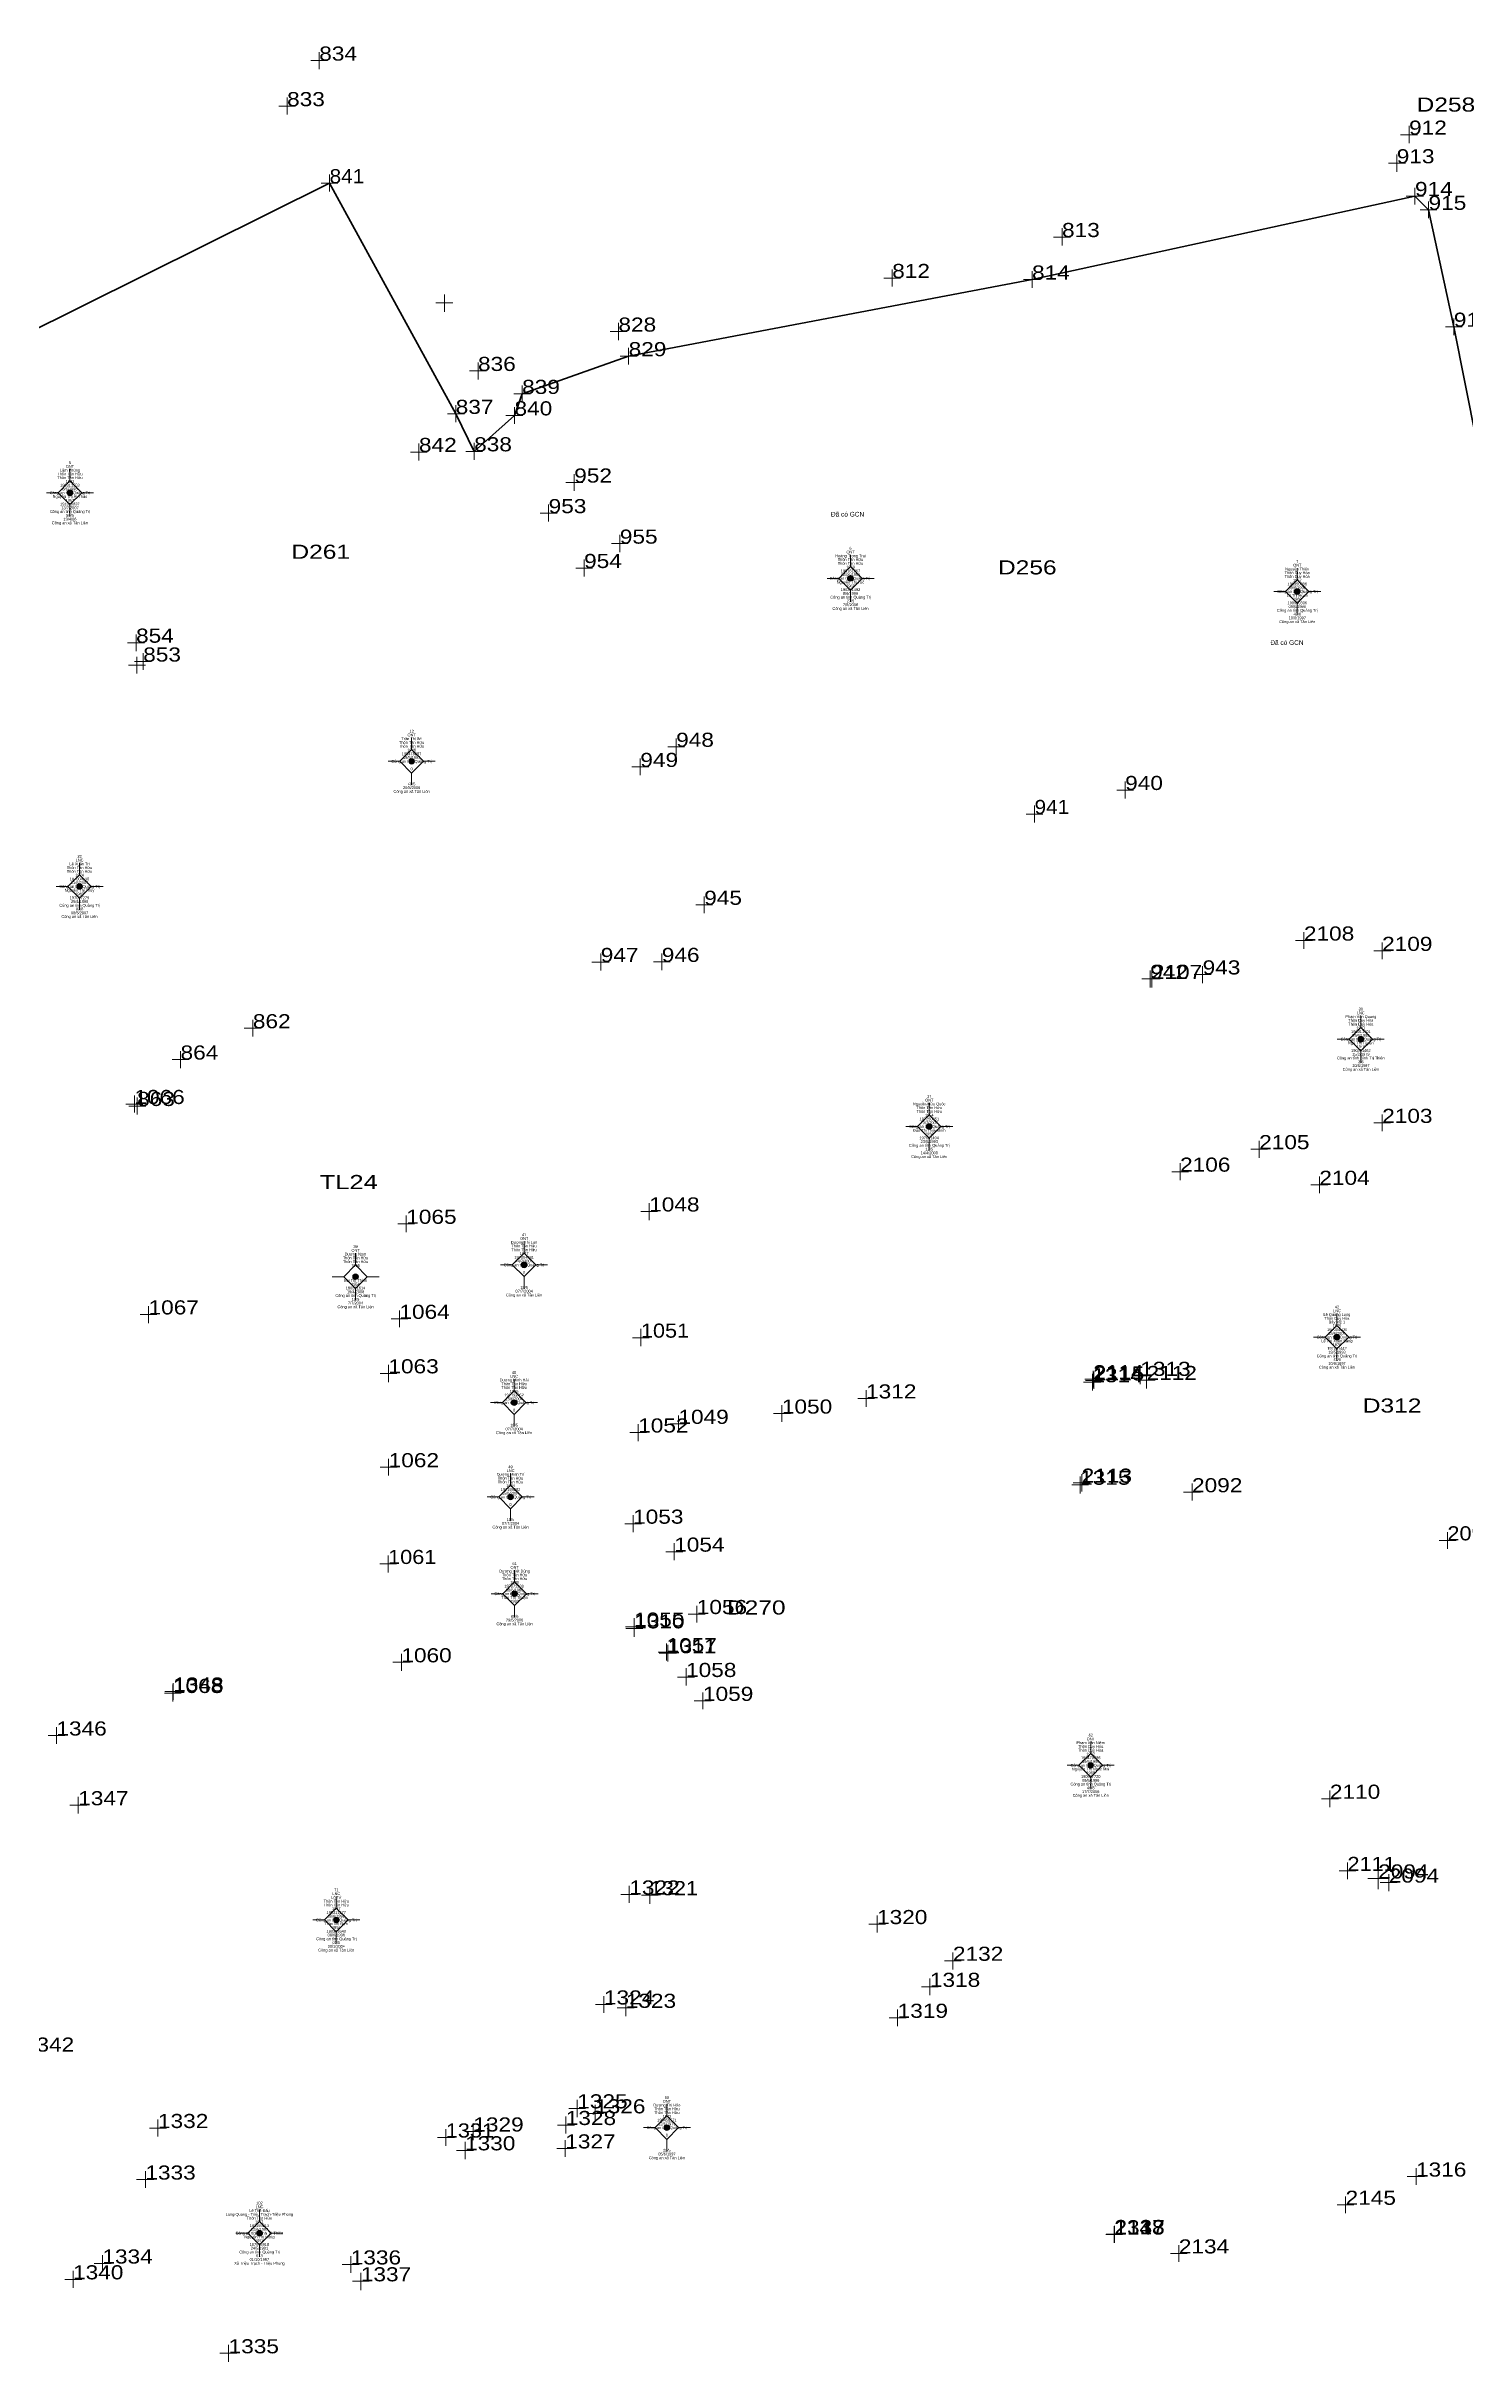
# Model space of a CAD drawing. Header units: metres. Extents: x 548949 to 550221, y 1836732 to 1838051.
# Drawn here: x 549457.6 to 549608.6, y 1837798.3 to 1838044.3 of the extents above; entities that cross this region are included whole.
import ezdxf
from ezdxf.enums import TextEntityAlignment as Align

# ---------------------------------------------------------------- set-up
doc = ezdxf.new("R2010")
doc.units = ezdxf.units.M
doc.header["$LTSCALE"] = 0.12
for name, color, linetype, lineweight in [('11', 7, 'Continuous', 13), ('4', 7, 'Continuous', 13), ('52', 7, 'Continuous', 35)]:
    doc.layers.add(name, color=color, linetype=linetype, lineweight=lineweight)
for name, color, linetype in [('15', 7, 'Continuous'), ('16', 7, 'Continuous'), ('5', 7, 'Continuous')]:
    doc.layers.add(name, color=color, linetype=linetype)

msp = doc.modelspace()

# ---------------------------------------------------------------- hatches: boundary and pattern name
at = {"layer": '11'}
for points in [[(549460.4495, 1837996.9, 1), (549459.8495, 1837996.9, 1)], [(549543.4495, 1837987.8, 1), (549542.8495, 1837987.8, 1)], [(549590.9495, 1837986.4, 1), (549590.3495, 1837986.4, 1)], [(549496.7795, 1837968.36, 1), (549496.1795, 1837968.36, 1)], [(549461.4695, 1837955.06, 1), (549460.8695, 1837955.06, 1)], [(549597.7095, 1837938.83, 1), (549597.1095, 1837938.83, 1)], [(549551.8195, 1837929.55, 1), (549551.2195, 1837929.55, 1)], [(549508.7395, 1837914.85, 1), (549508.1395, 1837914.85, 1)], [(549490.8195, 1837913.59, 1), (549490.2195, 1837913.59, 1)], [(549595.1695, 1837907.17, 1), (549594.5695, 1837907.17, 1)], [(549507.6795, 1837900.21, 1), (549507.0795, 1837900.21, 1)], [(549507.2995, 1837890.18, 1), (549506.6995, 1837890.18, 1)], [(549507.7295, 1837879.9, 1), (549507.1295, 1837879.9, 1)], [(549568.9895, 1837861.67, 1), (549568.3895, 1837861.67, 1)], [(549488.7695, 1837845.23, 1), (549488.1695, 1837845.23, 1)], [(549523.9195, 1837823.16, 1), (549523.3195, 1837823.16, 1)], [(549480.5995, 1837811.95, 1), (549479.9995, 1837811.95, 1)]]:
    msp.add_hatch(color=256, dxfattribs=at).paths.add_polyline_path(points)

# ---------------------------------------------------------------- linework, layer by layer
for p, q in [((549460.15, 1837999.4), (549460.15, 1837998.15)), ((549458.9, 1837996.9), (549457.65, 1837996.9)), ((549462.65, 1837996.9), (549461.4, 1837996.9)), ((549460.15, 1837995.65), (549460.15, 1837994.4)), ((549543.15, 1837990.3), (549543.15, 1837989.05)), ((549541.9, 1837987.8), (549540.65, 1837987.8)), ((549543.15, 1837986.55), (549543.15, 1837985.3)), ((549545.65, 1837987.8), (549544.4, 1837987.8)), ((549590.65, 1837988.9), (549590.65, 1837987.65)), ((549589.4, 1837986.4), (549588.15, 1837986.4)), ((549590.65, 1837985.15), (549590.65, 1837983.9)), ((549593.15, 1837986.4), (549591.9, 1837986.4)), ((549496.48, 1837970.86), (549496.48, 1837969.61)), ((549495.23, 1837968.36), (549493.98, 1837968.36)), ((549496.48, 1837967.11), (549496.48, 1837965.86)), ((549498.98, 1837968.36), (549497.73, 1837968.36)), ((549461.17, 1837957.56), (549461.17, 1837956.31)), ((549459.92, 1837955.06), (549458.67, 1837955.06)), ((549463.67, 1837955.06), (549462.42, 1837955.06)), ((549461.17, 1837953.81), (549461.17, 1837952.56)), ((549597.41, 1837941.33), (549597.41, 1837940.08)), ((549596.16, 1837938.83), (549594.91, 1837938.83)), ((549597.41, 1837937.58), (549597.41, 1837936.33)), ((549599.91, 1837938.83), (549598.66, 1837938.83)), ((549551.52, 1837932.05), (549551.52, 1837930.8)), ((549550.27, 1837929.55), (549549.02, 1837929.55)), ((549551.52, 1837928.3), (549551.52, 1837927.05)), ((549554.02, 1837929.55), (549552.77, 1837929.55)), ((549490.52, 1837916.09), (549490.52, 1837914.84)), ((549508.44, 1837917.35), (549508.44, 1837916.1)), ((549489.27, 1837913.59), (549488.02, 1837913.59)), ((549493.02, 1837913.59), (549491.77, 1837913.59)), ((549507.19, 1837914.85), (549505.94, 1837914.85)), ((549508.44, 1837913.6), (549508.44, 1837912.35)), ((549510.94, 1837914.85), (549509.69, 1837914.85)), ((549490.52, 1837912.34), (549490.52, 1837911.09)), ((549594.87, 1837909.67), (549594.87, 1837908.42)), ((549593.62, 1837907.17), (549592.37, 1837907.17)), ((549594.87, 1837905.92), (549594.87, 1837904.67)), ((549597.37, 1837907.17), (549596.12, 1837907.17)), ((549507.38, 1837902.71), (549507.38, 1837901.46)), ((549506.13, 1837900.21), (549504.88, 1837900.21)), ((549507.38, 1837898.96), (549507.38, 1837897.71)), ((549509.88, 1837900.21), (549508.63, 1837900.21)), ((549507, 1837892.68), (549507, 1837891.43)), ((549505.75, 1837890.18), (549504.5, 1837890.18)), ((549507, 1837888.93), (549507, 1837887.68)), ((549509.5, 1837890.18), (549508.25, 1837890.18)), ((549507.43, 1837882.4), (549507.43, 1837881.15)), ((549506.18, 1837879.9), (549504.93, 1837879.9)), ((549507.43, 1837878.65), (549507.43, 1837877.4)), ((549509.93, 1837879.9), (549508.68, 1837879.9)), ((549568.69, 1837864.17), (549568.69, 1837862.92)), ((549567.44, 1837861.67), (549566.19, 1837861.67)), ((549571.19, 1837861.67), (549569.94, 1837861.67)), ((549568.69, 1837860.42), (549568.69, 1837859.17)), ((549488.47, 1837847.73), (549488.47, 1837846.48)), ((549487.22, 1837845.23), (549485.97, 1837845.23)), ((549488.47, 1837843.98), (549488.47, 1837842.73)), ((549490.97, 1837845.23), (549489.72, 1837845.23)), ((549523.62, 1837825.66), (549523.62, 1837824.41)), ((549522.37, 1837823.16), (549521.12, 1837823.16)), ((549523.62, 1837821.91), (549523.62, 1837820.66)), ((549526.12, 1837823.16), (549524.87, 1837823.16)), ((549480.3, 1837814.45), (549480.3, 1837813.2)), ((549479.05, 1837811.95), (549477.8, 1837811.95)), ((549482.8, 1837811.95), (549481.55, 1837811.95)), ((549480.3, 1837810.7), (549480.3, 1837809.45))]:
    msp.add_line(p, q, dxfattribs=at)
for points in [[(549460.15, 1837998.15), (549458.9, 1837996.9), (549460.15, 1837995.65), (549461.4, 1837996.9)], [(549543.15, 1837989.05), (549541.9, 1837987.8), (549543.15, 1837986.55), (549544.4, 1837987.8)], [(549590.65, 1837987.65), (549589.4, 1837986.4), (549590.65, 1837985.15), (549591.9, 1837986.4)], [(549496.48, 1837969.61), (549495.23, 1837968.36), (549496.48, 1837967.11), (549497.73, 1837968.36)], [(549461.17, 1837956.31), (549459.92, 1837955.06), (549461.17, 1837953.81), (549462.42, 1837955.06)], [(549597.41, 1837940.08), (549596.16, 1837938.83), (549597.41, 1837937.58), (549598.66, 1837938.83)], [(549551.52, 1837930.8), (549550.27, 1837929.55), (549551.52, 1837928.3), (549552.77, 1837929.55)], [(549508.44, 1837916.1), (549507.19, 1837914.85), (549508.44, 1837913.6), (549509.69, 1837914.85)], [(549490.52, 1837914.84), (549489.27, 1837913.59), (549490.52, 1837912.34), (549491.77, 1837913.59)], [(549594.87, 1837908.42), (549593.62, 1837907.17), (549594.87, 1837905.92), (549596.12, 1837907.17)], [(549507.38, 1837901.46), (549506.13, 1837900.21), (549507.38, 1837898.96), (549508.63, 1837900.21)], [(549507, 1837891.43), (549505.75, 1837890.18), (549507, 1837888.93), (549508.25, 1837890.18)], [(549507.43, 1837881.15), (549506.18, 1837879.9), (549507.43, 1837878.65), (549508.68, 1837879.9)], [(549568.69, 1837862.92), (549567.44, 1837861.67), (549568.69, 1837860.42), (549569.94, 1837861.67)], [(549488.47, 1837846.48), (549487.22, 1837845.23), (549488.47, 1837843.98), (549489.72, 1837845.23)], [(549523.62, 1837824.41), (549522.37, 1837823.16), (549523.62, 1837821.91), (549524.87, 1837823.16)], [(549480.3, 1837813.2), (549479.05, 1837811.95), (549480.3, 1837810.7), (549481.55, 1837811.95)]]:
    msp.add_lwpolyline(points, close=True, dxfattribs=at)
for centre in [(549460.1495, 1837996.9), (549543.1495, 1837987.8), (549590.6495, 1837986.4), (549496.4795, 1837968.36), (549461.1695, 1837955.06), (549597.4095, 1837938.83), (549551.5195, 1837929.55), (549508.4395, 1837914.85), (549490.5195, 1837913.59), (549594.8695, 1837907.17), (549507.3795, 1837900.21), (549506.9995, 1837890.18), (549507.4295, 1837879.9), (549568.6895, 1837861.67), (549488.4695, 1837845.23), (549523.6195, 1837823.16), (549480.2995, 1837811.95)]:
    msp.add_circle(centre, 0.3, dxfattribs=at)
at = {"layer": '4'}
for p, q in [((549486.66, 1838041.9), (549486.66, 1838043.71)), ((549487.55, 1838042.82), (549485.77, 1838042.82)), ((549483.24, 1838037.09), (549483.24, 1838038.9)), ((549484.13, 1838037.98), (549482.35, 1838037.98)), ((549602.54, 1838034.06), (549602.54, 1838035.88)), ((549603.43, 1838034.95), (549601.62, 1838034.95)), ((549602.16, 1838031.91), (549600.34, 1838031.91)), ((549601.23, 1838031.02), (549601.23, 1838032.84)), ((549488.65, 1838029.79), (549486.87, 1838029.79)), ((549487.76, 1838028.9), (549487.76, 1838030.72)), ((549604.06, 1838028.43), (549602.24, 1838028.43)), ((549603.17, 1838027.54), (549603.17, 1838029.32)), ((549605.5, 1838026.96), (549603.72, 1838026.96)), ((549604.61, 1838026.07), (549604.61, 1838027.85)), ((549566.53, 1838024.07), (549564.72, 1838024.07)), ((549565.64, 1838023.18), (549565.64, 1838025)), ((549548.47, 1838019.72), (549546.69, 1838019.72)), ((549547.58, 1838018.83), (549547.58, 1838020.64)), ((549563.34, 1838019.55), (549561.56, 1838019.55)), ((549562.45, 1838018.66), (549562.45, 1838020.44)), ((549500.87, 1838017.07), (549499.06, 1838017.07)), ((549499.98, 1838016.14), (549499.98, 1838017.96)), ((549519.36, 1838014.02), (549517.58, 1838014.02)), ((549518.47, 1838013.13), (549518.47, 1838014.94)), ((549608.19, 1838014.54), (549606.41, 1838014.54)), ((549607.3, 1838013.65), (549607.3, 1838015.43)), ((549520.48, 1838011.41), (549518.67, 1838011.41)), ((549519.56, 1838010.52), (549519.56, 1838012.3)), ((549504.43, 1838009.84), (549502.65, 1838009.84)), ((549503.54, 1838008.95), (549503.54, 1838010.73)), ((549501.17, 1838004.39), (549501.17, 1838006.2)), ((549509.12, 1838007.4), (549507.34, 1838007.4)), ((549508.23, 1838006.48), (549508.23, 1838008.29)), ((549502.1, 1838005.28), (549500.28, 1838005.28)), ((549508.31, 1838005.12), (549506.5, 1838005.12)), ((549507.42, 1838004.23), (549507.42, 1838006.01)), ((549497.26, 1838000.34), (549497.26, 1838002.12)), ((549504.02, 1838001.3), (549502.24, 1838001.3)), ((549503.13, 1838000.41), (549503.13, 1838002.22)), ((549498.15, 1838001.23), (549496.37, 1838001.23)), ((549513.77, 1837997.09), (549513.77, 1837998.87)), ((549514.7, 1837997.98), (549512.88, 1837997.98)), ((549511.94, 1837994.73), (549510.16, 1837994.73)), ((549511.05, 1837993.84), (549511.05, 1837995.66)), ((549519.51, 1837991.49), (549517.73, 1837991.49)), ((549518.62, 1837990.6), (549518.62, 1837992.42)), ((549514.82, 1837988.01), (549514.82, 1837989.82)), ((549515.71, 1837988.9), (549513.93, 1837988.9)), ((549467.18, 1837980.07), (549467.18, 1837981.85)), ((549468.07, 1837980.96), (549466.26, 1837980.96)), ((549467.28, 1837977.7), (549467.28, 1837979.48)), ((549467.94, 1837978.07), (549467.94, 1837979.85)), ((549468.17, 1837978.59), (549466.39, 1837978.59)), ((549468.83, 1837978.96), (549467.02, 1837978.96)), ((549525.5, 1837969.9), (549523.72, 1837969.9)), ((549524.61, 1837968.98), (549524.61, 1837970.79)), ((549521.69, 1837967.76), (549519.91, 1837967.76)), ((549520.8, 1837966.87), (549520.8, 1837968.65)), ((549573.24, 1837965.31), (549571.46, 1837965.31)), ((549572.35, 1837964.42), (549572.35, 1837966.2)), ((549563.61, 1837962.76), (549561.83, 1837962.76)), ((549562.72, 1837961.87), (549562.72, 1837963.65)), ((549528.48, 1837953.11), (549526.7, 1837953.11)), ((549527.59, 1837952.22), (549527.59, 1837954)), ((549591.36, 1837948.42), (549591.36, 1837950.2)), ((549516.59, 1837946.14), (549516.59, 1837947.92)), ((549523.08, 1837946.15), (549523.08, 1837947.93)), ((549592.28, 1837949.31), (549590.47, 1837949.31)), ((549600.6, 1837948.21), (549598.78, 1837948.21)), ((549599.67, 1837947.32), (549599.67, 1837949.1)), ((549517.48, 1837947.03), (549515.66, 1837947.03)), ((549523.97, 1837947.04), (549522.19, 1837947.04)), ((549575.94, 1837945.23), (549574.12, 1837945.23)), ((549576.08, 1837945.23), (549574.3, 1837945.23)), ((549575.01, 1837944.34), (549575.01, 1837946.12)), ((549575.19, 1837944.34), (549575.19, 1837946.12)), ((549581.48, 1837945.71), (549579.7, 1837945.71)), ((549580.59, 1837944.78), (549580.59, 1837946.6)), ((549480.49, 1837939.99), (549478.68, 1837939.99)), ((549479.6, 1837939.1), (549479.6, 1837940.88)), ((549471.91, 1837935.74), (549471.91, 1837937.55)), ((549472.8, 1837936.66), (549471.02, 1837936.66)), ((549467, 1837931.05), (549467, 1837932.83)), ((549467.29, 1837930.84), (549467.29, 1837932.62)), ((549467.89, 1837931.94), (549466.11, 1837931.94)), ((549468.22, 1837931.73), (549466.4, 1837931.73)), ((549600.57, 1837929.93), (549598.79, 1837929.93)), ((549599.68, 1837929.04), (549599.68, 1837930.82)), ((549586.6, 1837926.22), (549586.6, 1837928.03)), ((549578.19, 1837923.86), (549578.19, 1837925.64)), ((549587.49, 1837927.14), (549585.71, 1837927.14)), ((549579.08, 1837924.75), (549577.3, 1837924.75)), ((549593.92, 1837923.35), (549592.11, 1837923.35)), ((549593, 1837922.46), (549593, 1837924.24)), ((549495.91, 1837918.32), (549495.91, 1837920.1)), ((549522.63, 1837920.52), (549520.85, 1837920.52)), ((549521.74, 1837919.6), (549521.74, 1837921.41)), ((549496.8, 1837919.21), (549495.02, 1837919.21)), ((549468.51, 1837908.66), (549468.51, 1837910.47)), ((549469.4, 1837909.58), (549467.62, 1837909.58)), ((549496.07, 1837909.11), (549494.29, 1837909.11)), ((549495.18, 1837908.22), (549495.18, 1837910)), ((549520.86, 1837906.22), (549520.86, 1837908.04)), ((549521.75, 1837907.11), (549519.97, 1837907.11)), ((549494.9, 1837903.32), (549493.12, 1837903.32)), ((549494.01, 1837902.4), (549494.01, 1837904.21)), ((549568.87, 1837901.48), (549568.87, 1837903.26)), ((549568.96, 1837901.8), (549568.96, 1837903.58)), ((549569.03, 1837901.67), (549569.03, 1837903.48)), ((549574.85, 1837903.05), (549573.07, 1837903.05)), ((549573.96, 1837902.16), (549573.96, 1837903.94)), ((549574.63, 1837901.72), (549574.63, 1837903.5)), ((549545.69, 1837900.65), (549543.91, 1837900.65)), ((549544.8, 1837899.76), (549544.8, 1837901.54)), ((549569.76, 1837902.37), (549567.94, 1837902.37)), ((549569.88, 1837902.69), (549568.07, 1837902.69)), ((549569.93, 1837902.56), (549568.14, 1837902.56)), ((549575.56, 1837902.61), (549573.74, 1837902.61)), ((549520.57, 1837896.1), (549520.57, 1837897.92)), ((549525.74, 1837897.95), (549523.96, 1837897.95)), ((549524.85, 1837897.06), (549524.85, 1837898.84)), ((549536.78, 1837899.04), (549534.96, 1837899.04)), ((549535.85, 1837898.15), (549535.85, 1837899.93)), ((549521.46, 1837897.03), (549519.68, 1837897.03)), ((549494.93, 1837893.34), (549493.15, 1837893.34)), ((549494.04, 1837892.45), (549494.04, 1837894.24)), ((549568.45, 1837891.48), (549566.67, 1837891.48)), ((549568.62, 1837891.7), (549566.84, 1837891.7)), ((549567.56, 1837890.56), (549567.56, 1837892.37)), ((549567.73, 1837890.78), (549567.73, 1837892.59)), ((549580.35, 1837890.68), (549578.57, 1837890.68)), ((549579.46, 1837889.79), (549579.46, 1837891.6)), ((549520.03, 1837886.45), (549520.03, 1837888.24)), ((549520.92, 1837887.34), (549519.14, 1837887.34)), ((549606.62, 1837884.68), (549606.62, 1837886.46)), ((549493.98, 1837882.17), (549493.98, 1837883.95)), ((549525.32, 1837884.37), (549523.51, 1837884.37)), ((549524.4, 1837883.48), (549524.4, 1837885.26)), ((549607.54, 1837885.57), (549605.73, 1837885.57)), ((549494.87, 1837883.06), (549493.09, 1837883.06)), ((549526.8, 1837876.85), (549526.8, 1837878.63)), ((549521.02, 1837876.4), (549519.24, 1837876.4)), ((549521.08, 1837876.22), (549519.26, 1837876.22)), ((549520.13, 1837875.51), (549520.13, 1837877.32)), ((549520.15, 1837875.33), (549520.15, 1837877.11)), ((549527.69, 1837877.74), (549525.88, 1837877.74)), ((549495.39, 1837871.72), (549495.39, 1837873.5)), ((549524.48, 1837873.68), (549522.7, 1837873.68)), ((549524.63, 1837873.58), (549522.81, 1837873.58)), ((549523.59, 1837872.79), (549523.59, 1837874.6)), ((549523.74, 1837872.69), (549523.74, 1837874.47)), ((549496.32, 1837872.61), (549494.5, 1837872.61)), ((549526.55, 1837871.05), (549524.74, 1837871.05)), ((549525.66, 1837870.16), (549525.66, 1837871.98)), ((549471.99, 1837869.35), (549470.21, 1837869.35)), ((549472.03, 1837869.5), (549470.25, 1837869.5)), ((549471.1, 1837868.46), (549471.1, 1837870.24)), ((549471.14, 1837868.61), (549471.14, 1837870.39)), ((549528.35, 1837868.51), (549526.54, 1837868.51)), ((549527.46, 1837867.62), (549527.46, 1837869.4)), ((549459.6, 1837864.83), (549457.82, 1837864.83)), ((549458.71, 1837863.94), (549458.71, 1837865.72)), ((549594.12, 1837857.22), (549594.12, 1837859)), ((549461.93, 1837857.42), (549460.14, 1837857.42)), ((549461.03, 1837856.53), (549461.03, 1837858.31)), ((549595.04, 1837858.11), (549593.23, 1837858.11)), ((549595.99, 1837849.55), (549595.99, 1837851.33)), ((549519.63, 1837847.04), (549519.63, 1837848.86)), ((549521.8, 1837846.94), (549521.8, 1837848.75)), ((549596.88, 1837850.44), (549595.1, 1837850.44)), ((549600.38, 1837849.64), (549598.14, 1837849.64)), ((549600.38, 1837849.64), (549598.14, 1837849.64)), ((549599.26, 1837848.5), (549599.26, 1837850.76)), ((549599.26, 1837848.5), (549599.26, 1837850.76)), ((549601.27, 1837849.2), (549599.46, 1837849.2)), ((549600.38, 1837848.28), (549600.38, 1837850.09)), ((549520.52, 1837847.93), (549518.74, 1837847.93)), ((549522.69, 1837847.86), (549520.91, 1837847.86)), ((549546.86, 1837844.79), (549545.08, 1837844.79)), ((549545.97, 1837843.9), (549545.97, 1837845.72)), ((549554.04, 1837839.96), (549554.04, 1837841.78)), ((549551.59, 1837837.23), (549551.59, 1837839.01)), ((549554.93, 1837840.89), (549553.15, 1837840.89)), ((549516.93, 1837835.36), (549516.93, 1837837.14)), ((549519.25, 1837835), (549519.25, 1837836.78)), ((549552.48, 1837838.12), (549550.7, 1837838.12)), ((549517.82, 1837836.25), (549516.04, 1837836.25)), ((549520.14, 1837835.89), (549518.32, 1837835.89)), ((549549.05, 1837834.83), (549547.27, 1837834.83)), ((549548.16, 1837833.94), (549548.16, 1837835.72)), ((549512.87, 1837822.55), (549512.87, 1837824.33)), ((549514.98, 1837825.21), (549513.2, 1837825.21)), ((549514.09, 1837824.28), (549514.09, 1837826.1)), ((549516.88, 1837824.68), (549515.1, 1837824.68)), ((549515.99, 1837823.79), (549515.99, 1837825.57)), ((549470.4, 1837823.12), (549468.62, 1837823.12)), ((549469.51, 1837822.23), (549469.51, 1837824.01)), ((549501.04, 1837822.11), (549499.22, 1837822.11)), ((549500.11, 1837821.22), (549500.11, 1837823)), ((549503.93, 1837822.75), (549502.15, 1837822.75)), ((549503.04, 1837821.82), (549503.04, 1837823.64)), ((549513.8, 1837823.44), (549511.98, 1837823.44)), ((549512.82, 1837820.06), (549512.82, 1837821.84)), ((549503.05, 1837820.75), (549501.27, 1837820.75)), ((549502.16, 1837819.82), (549502.16, 1837821.64)), ((549513.71, 1837820.95), (549511.93, 1837820.95)), ((549469.06, 1837817.64), (549467.24, 1837817.64)), ((549468.17, 1837816.75), (549468.17, 1837818.53)), ((549604.17, 1837817.96), (549602.35, 1837817.96)), ((549603.28, 1837817.07), (549603.28, 1837818.85)), ((549596.68, 1837814.96), (549594.9, 1837814.96)), ((549595.79, 1837814.07), (549595.79, 1837815.86)), ((549572.08, 1837811.8), (549570.3, 1837811.8)), ((549572.1, 1837811.85), (549570.32, 1837811.85)), ((549572.1, 1837811.83), (549570.32, 1837811.83)), ((549571.19, 1837810.91), (549571.19, 1837812.69)), ((549571.21, 1837810.92), (549571.21, 1837812.74)), ((549571.21, 1837810.94), (549571.21, 1837812.72)), ((549463.6, 1837807.83), (549463.6, 1837809.61)), ((549490.01, 1837807.73), (549490.01, 1837809.52)), ((549578.95, 1837809.79), (549577.17, 1837809.79)), ((549578.06, 1837808.9), (549578.06, 1837810.68)), ((549461.4, 1837807.04), (549459.59, 1837807.04)), ((549460.48, 1837806.15), (549460.48, 1837807.93)), ((549464.52, 1837808.72), (549462.71, 1837808.72)), ((549490.9, 1837808.62), (549489.11, 1837808.62)), ((549491.08, 1837805.9), (549491.08, 1837807.72)), ((549491.97, 1837806.83), (549490.19, 1837806.83)), ((549477.02, 1837798.29), (549477.02, 1837800.07)), ((549477.91, 1837799.18), (549476.1, 1837799.18))]:
    msp.add_line(p, q, dxfattribs=at)
at = {"layer": '52'}
for points in [[(549391.02, 1837983.94), (549403.63, 1837985.13), (549418.89, 1837989.1), (549441.76, 1838006.94), (549487.76, 1838029.79), (549501.17, 1838005.28), (549503.13, 1838001.3), (549507.42, 1838005.12)], [(549562.45, 1838019.55), (549603.17, 1838028.43), (549604.61, 1838026.96), (549607.3, 1838014.54), (549619.27, 1837954.31), (549621.58, 1837954.67)], [(549507.42, 1838005.12), (549508.23, 1838007.4), (549519.56, 1838011.41), (549562.45, 1838019.55)]]:
    msp.add_lwpolyline(points, dxfattribs=at)

# ---------------------------------------------------------------- texts
at = {"layer": '15'}
for s, p in [('Thôn Tân Hữu', (549460.145, 1837998.75)), ('Lâm Phùng', (549460.15, 1837999.15)), ('ONT', (549460.155, 1837999.55)), ('Công an tỉnh Quảng Trị', (549460.155, 1837996.75)), ('Nguyễn Thị Aí Thảo', (549460.155, 1837996.35)), ('Thôn Tân Hữu', (549460.145, 1837998.35)), ('190311553', (549460.145, 1837997.55)), ('Công an tỉnh Quảng Trị', (549460.155, 1837994.75)), ('191016837', (549460.145, 1837995.55)), ('13/7/2007', (549460.155, 1837995.15)), ('Công an xã Tân Liên', (549460.15, 1837993.55)), ('Hoàng Trọng Trai', (549543.155, 1837990.05)), ('Thôn Tân Hữu', (549543.145, 1837989.65)), ('Thôn Tân Hữu', (549543.145, 1837989.25)), ('ONT', (549543.155, 1837990.45)), ('Nguyễn Thiên', (549590.65, 1837988.65)), ('ONT', (549590.655, 1837989.05)), ('Công an tỉnh Quảng Trị ', (549543.145, 1837987.65)), ('Nguyễn Thị Túc', (549543.15, 1837987.25)), ('190161867', (549543.145, 1837988.45)), ('Công an tỉnh Quảng Trị', (549590.655, 1837986.25)), ('Thôn Duy Hòa', (549590.645, 1837988.25)), ('Thôn Duy Hòa', (549590.645, 1837987.85)), ('Công an tỉnh Quảng Trị', (549543.155, 1837985.65)), ('Công an xã Tân Liên', (549543.15, 1837984.45)), ('Công an tỉnh Quảng Trị', (549590.655, 1837984.25)), ('Lê Thị Hoan', (549590.645, 1837985.85)), ('Công an xã Tân Liên', (549590.65, 1837983.05)), ('10/8/1997', (549590.655, 1837983.45)), ('Thôn Tân Hữu', (549496.475, 1837970.21)), ('Thôn Tân Hữu', (549496.475, 1837969.81)), ('Trần Thị Bé', (549496.475, 1837970.61)), ('190478887', (549496.475, 1837969.01)), ('ONT', (549496.485, 1837971.01)), ('Công an tỉnh Quảng Trị', (549496.485, 1837968.21)), ('19/5/1993', (549496.485, 1837968.61)), ('Công an xã Tân Liên', (549496.48, 1837965.01)), ('Thôn Tân Hữu', (549461.165, 1837956.91)), ('Lê Xuân Tri', (549461.17, 1837957.31)), ('Công an tỉnh Quảng Trị', (549461.175, 1837954.91)), ('Nguyễn Thị Thủy', (549461.17, 1837954.51)), ('Thôn Tân Hữu', (549461.165, 1837956.51)), ('197004530', (549461.165, 1837955.71)), ('21/6/2007', (549461.175, 1837955.31)), ('Công an tỉnh Quảng Trị', (549461.175, 1837952.91)), ('197097279', (549461.165, 1837953.71)), ('08/5/2007', (549461.175, 1837952.11)), ('25/4/1998', (549461.175, 1837953.31)), ('Công an xã Tân Liên', (549461.17, 1837951.71)), ('Phạm Văn Quang', (549597.415, 1837941.08)), ('Thôn Duy Hòa', (549597.405, 1837940.68)), ('Thôn Duy Hòa', (549597.405, 1837940.28)), ('Công an tỉnh Quảng Trị', (549597.415, 1837938.68)), ('Ngô Thị Tuyến', (549597.405, 1837938.28)), ('15/2/1979', (549597.415, 1837937.08)), ('Công an tỉnh Bình Trị Thiên', (549597.405, 1837936.68)), ('Công an xã Tân Liên', (549597.41, 1837935.48)), ('10/8/1997', (549597.415, 1837935.88)), ('ONT', (549551.525, 1837932.2)), ('Nguyễn Hữu Quốc', (549551.52, 1837931.8)), ('Thôn Tân Hữu', (549551.515, 1837931.4)), ('Thôn Tân Hữu', (549551.515, 1837931)), ('23/7/2007', (549551.525, 1837929.8)), ('Công an tỉnh Quảng Trị', (549551.525, 1837929.4)), ('Công an tỉnh Quảng Trị', (549551.525, 1837927.4)), ('Đào Thị Thúy Bình', (549551.52, 1837929)), ('197031404', (549551.515, 1837928.2)), ('23/5/1993', (549551.525, 1837927.8)), ('Công an xã Tân Liên', (549551.52, 1837926.2)), ('14/4/2000', (549551.525, 1837926.6)), ('ONT', (549508.445, 1837917.5)), ('Thôn Tân Hữu', (549490.515, 1837915.44)), ('Thôn Tân Hữu', (549490.515, 1837915.04)), ('Dương Nam', (549490.515, 1837915.84)), ('ONT', (549490.525, 1837916.24)), ('Dương Thị Lan', (549508.435, 1837917.1)), ('Thôn Tân Hữu', (549508.435, 1837916.7)), ('Thôn Tân Hữu', (549508.435, 1837916.3)), ('Bùi Thị Thỉnh', (549490.52, 1837913.04)), ('Công an tỉnh Quảng Trị', (549508.445, 1837914.7)), ('Công an tỉnh Quảng Trị', (549490.525, 1837911.44)), ('Công an xã Tân Liên', (549490.52, 1837910.24)), ('190311614', (549490.515, 1837912.24)), ('19/4/2008', (549490.525, 1837911.84)), ('7/7/2004', (549490.515, 1837910.64)), ('Công an xã Tân Liên', (549508.44, 1837911.5)), ('07/7/2004', (549508.445, 1837911.9)), ('Lê Quang Long', (549594.87, 1837909.42)), ('Thôn Duy Hòa', (549594.865, 1837909.02)), ('197004508', (549594.865, 1837907.82)), ('Công an tỉnh Quảng Trị', (549594.875, 1837907.02)), ('Công an tỉnh Quảng Trị', (549594.875, 1837905.02)), ('Lê Thị Xuân Sang', (549594.865, 1837906.62)), ('15/6/2004', (549594.875, 1837907.42)), ('19/5/1993', (549594.875, 1837905.42)), ('Công an xã Tân Liên', (549594.87, 1837903.82)), ('10/8/1997', (549594.875, 1837904.22)), ('Công an tỉnh Quảng Trị', (549507.385, 1837900.06)), ('Dương Minh Hải', (549507.375, 1837902.46)), ('Thôn Tân Hữu', (549507.375, 1837902.06)), ('Thôn Tân Hữu', (549507.375, 1837901.66)), ('15/6/2004', (549507.385, 1837900.46)), ('Công an xã Tân Liên', (549507.38, 1837896.86)), ('07/7/2004', (549507.385, 1837897.26)), ('Dương Minh Trí', (549507.005, 1837892.43)), ('Thôn Tân Hữu', (549506.995, 1837892.03)), ('Thôn Tân Hữu', (549506.995, 1837891.63)), ('15/6/2004', (549507.005, 1837890.43)), ('Công an tỉnh Quảng Trị', (549507.005, 1837890.03)), ('Công an xã Tân Liên', (549507, 1837886.83)), ('07/7/2004', (549507.005, 1837887.23)), ('Dương Viết Dũng', (549507.43, 1837882.15)), ('Thôn Tân Hữu', (549507.425, 1837881.75)), ('Thôn Tân Hữu', (549507.425, 1837881.35)), ('ONT', (549507.435, 1837882.55)), ('Công an tỉnh Quảng Trị', (549507.435, 1837879.75)), ('Trần Thị Thuận', (549507.43, 1837879.35)), ('Công an xã Tân Liên', (549507.43, 1837876.55)), ('Phạm Văn Niệm', (549568.685, 1837863.92)), ('Thôn Duy Hòa', (549568.685, 1837863.52)), ('ONT', (549568.695, 1837864.32)), ('Công an tỉnh Quảng Trị', (549568.695, 1837861.52)), ('Nguyễn Thị Ngọc Mai', (549568.685, 1837861.12)), ('Thôn Duy Hòa', (549568.685, 1837863.12)), ('Công an tỉnh Quảng Trị', (549568.695, 1837859.52)), ('Công an xã Tân Liên', (549568.69, 1837858.32)), ('190937720', (549568.685, 1837860.32)), ('Thôn Tân Hữu', (549488.465, 1837847.08)), ('Thôn Tân Hữu', (549488.465, 1837846.68)), ('Lê Tứ', (549488.475, 1837847.48)), ('Công an tỉnh Quảng Trị', (549488.475, 1837845.08)), ('Trần Thị Đơn', (549488.47, 1837844.68)), ('190311577', (549488.465, 1837845.88)), ('190311640', (549488.465, 1837843.88)), ('Công an tỉnh Quảng Trị', (549488.475, 1837843.08)), ('Công an xã Tân Liên', (549488.47, 1837841.88)), ('30/1/2004', (549488.475, 1837842.28)), ('Dương Thị Hảo', (549523.62, 1837825.41)), ('Thôn Tân Hữu', (549523.615, 1837825.01)), ('Thôn Tân Hữu', (549523.615, 1837824.61)), ('ONT', (549523.625, 1837825.81)), ('Công an tỉnh Quảng Trị', (549523.625, 1837823.01)), ('12/6/1979', (549523.625, 1837823.41)), ('Công an xã Tân Liên', (549523.62, 1837819.81)), ('05/6/1997', (549523.625, 1837820.21)), ('Lê Thế Đấu', (549480.305, 1837814.2)), ('Long Quang - Triệu Trạch-Triệu Phong', (549480.3, 1837813.8)), ('Công an tỉnh Bình Trị Thiên', (549480.295, 1837811.8)), ('Thôn Tân Hữu', (549480.295, 1837813.4)), ('191193013', (549480.295, 1837812.6)), ('22/6/1987', (549480.305, 1837812.2)), ('Công an tỉnh Quảng Trị', (549480.305, 1837809.8)), ('Nguyễn Thị Hồng', (549480.295, 1837811.4)), ('197013918', (549480.295, 1837810.6)), ('Xã Triệu Trạch - Triệu Phong', (549480.3, 1837808.6)), ('01/10/1997', (549480.295, 1837809))]:
    msp.add_text(s, height=0.3, dxfattribs=at).set_placement(p, align=Align.CENTER)
for s, width, p in [('5', 0.9, (549460.15, 1837999.95)), ('8/6/1996', 0.95, (549460.15, 1837997.15)), ('1963', 0.95, (549460.155, 1837997.95)), ('19/4/06', 0.95, (549460.15, 1837993.95)), ('1967', 0.95, (549460.155, 1837995.95)), ('56/5', 0.95, (549460.15, 1837994.35)), ('1959', 0.95, (549543.155, 1837988.85)), ('6', 0.85, (549543.145, 1837990.85)), ('7', 0.9, (549590.65, 1837989.45)), ('02/06/1996', 0.95, (549543.15, 1837988.05)), ('190311492', 0.95, (549543.15, 1837986.45)), ('1960', 0.95, (549543.155, 1837986.85)), ('190950306', 0.95, (549590.65, 1837987.05)), ('09/6/1996', 0.95, (549590.65, 1837986.65)), ('1967', 0.95, (549590.655, 1837987.45)), ('8/6/1996', 0.95, (549543.15, 1837986.05)), ('7/8/2006', 0.95, (549543.15, 1837984.85)), ('27/5', 0.95, (549543.15, 1837985.25)), ('190950306', 0.95, (549590.65, 1837985.05)), ('09/6/1996', 0.95, (549590.65, 1837984.65)), ('1968', 0.95, (549590.655, 1837985.45)), ('47/6', 0.95, (549590.655, 1837983.85)), ('1946', 0.95, (549496.48, 1837969.41)), ('12', 0.9, (549496.485, 1837971.41)), ('0', 0.9, (549496.48, 1837967.41)), ('20/8/2006', 0.95, (549496.48, 1837965.41)), ('49/5', 0.95, (549496.48, 1837965.81)), ('LNC', 0.95, (549461.17, 1837957.71)), ('22', 0.9, (549461.175, 1837958.11)), ('1974', 0.95, (549461.175, 1837956.11)), ('1983', 0.95, (549461.175, 1837954.11)), ('83/6', 0.95, (549461.175, 1837952.51)), ('190311401', 0.95, (549597.415, 1837939.48)), ('1941', 0.9, (549597.405, 1837939.88)), ('LNC', 0.95, (549597.41, 1837941.48)), ('30', 0.95, (549597.41, 1837941.88)), ('190311462', 0.95, (549597.41, 1837937.48)), ('09/6/1996', 0.95, (549597.41, 1837939.08)), ('1946', 0.95, (549597.41, 1837937.88)), ('3/6', 0.95, (549597.41, 1837936.28)), ('31', 0.8, (549551.52, 1837932.6)), ('197250851', 0.95, (549551.525, 1837930.2)), ('1954', 0.95, (549551.525, 1837930.6)), ('1958', 0.95, (549551.525, 1837928.6)), ('12/5', 0.95, (549551.52, 1837927)), ('41', 0.8, (549508.44, 1837917.9)), ('39', 0.95, (549490.52, 1837916.64)), ('197004681', 0.95, (549508.445, 1837915.5)), ('24/7/2001', 0.95, (549508.435, 1837915.1)), ('1977', 0.95, (549508.445, 1837915.9)), ('1956', 0.95, (549490.52, 1837912.64)), ('1955', 0.95, (549490.525, 1837914.64)), ('0', 0.9, (549508.44, 1837913.9)), ('18/5', 0.95, (549490.52, 1837911.04)), ('18/5', 0.95, (549508.44, 1837912.3)), ('42', 0.9, (549594.875, 1837910.22)), ('Bảy Mệ 1', 0.95, (549594.87, 1837908.62)), ('1975', 0.95, (549594.875, 1837908.22)), ('LNC', 0.95, (549594.87, 1837909.82)), ('197031442', 0.95, (549594.87, 1837905.82)), ('1976', 0.95, (549594.87, 1837906.22)), ('LNC', 0.95, (549507.38, 1837902.86)), ('40', 0.95, (549507.38, 1837903.26)), ('43/6', 0.95, (549594.875, 1837904.62)), ('191193252', 0.95, (549507.38, 1837900.86)), ('1986', 0.95, (549507.38, 1837901.26)), ('18/5', 0.95, (549507.38, 1837897.66)), ('0', 0.9, (549507.38, 1837899.26)), ('LNC', 0.95, (549507, 1837892.83)), ('49', 0.95, (549507, 1837893.23)), ('197199282', 0.95, (549507, 1837890.83)), ('1984', 0.95, (549507.005, 1837891.23)), ('0', 0.9, (549507, 1837889.23)), ('18/5', 0.95, (549507, 1837887.63)), ('61', 0.8, (549507.43, 1837882.95)), ('197073938 ', 0.95, (549507.43, 1837880.55)), ('1980', 0.95, (549507.435, 1837880.95)), ('08/6/1996', 0.95, (549507.43, 1837880.15)), ('1983', 0.95, (549507.435, 1837878.95)), ('29/5/2006', 0.95, (549507.43, 1837876.95)), ('88/6', 0.95, (549507.435, 1837877.35)), ('62', 0.9, (549568.695, 1837864.72)), ('190478386', 0.95, (549568.69, 1837862.32)), ('09/6/1996', 0.95, (549568.69, 1837861.92)), ('1962', 0.95, (549568.69, 1837862.72)), ('1968', 0.95, (549568.695, 1837860.72)), ('08/6/1996', 0.95, (549568.69, 1837859.92)), ('17/7/2006', 0.95, (549568.69, 1837858.72)), ('46/6', 0.95, (549568.695, 1837859.12)), ('1947', 0.95, (549488.475, 1837846.28)), ('LNC', 0.95, (549488.47, 1837847.88)), ('71', 0.8, (549488.47, 1837848.28)), ('08/6/1996', 0.95, (549488.47, 1837845.48)), ('08/6/1996', 0.95, (549488.47, 1837843.48)), ('1954', 0.95, (549488.475, 1837844.28)), ('03/5', 0.95, (549488.47, 1837842.68)), ('190456571', 0.95, (549523.625, 1837823.81)), ('1943', 0.95, (549523.625, 1837824.21)), ('90', 0.95, (549523.62, 1837826.21)), ('0', 0.9, (549523.62, 1837822.21)), ('25/5', 0.95, (549523.62, 1837820.61)), ('LNC', 0.95, (549480.3, 1837814.6)), ('102', 0.95, (549480.295, 1837815)), ('1971', 0.9, (549480.295, 1837813)), ('24/5/1991', 0.95, (549480.295, 1837810.2)), ('1974', 0.95, (549480.305, 1837811)), ('513', 0.95, (549480.3, 1837809.4))]:
    msp.add_text(s, height=0.3, dxfattribs=dict(at, width=width)).set_placement(p, align=Align.CENTER)
at = {"layer": '16'}
for p in [(549542.835, 1837994.37), (549589.555, 1837980.73)]:
    msp.add_text('Đã có GCN', height=0.5, dxfattribs=at).set_placement(p, align=Align.CENTER)
at = {"layer": '4', "width": 1.2}
msp.add_text('2094', height=1.5, dxfattribs=at).set_placement((549599.26, 1837849.64))
msp.add_text('2094', height=1.5, dxfattribs=at).set_placement((549599.26, 1837849.64))
at = {"layer": '5'}
for s, width, p in [('834', 1.2, (549486.66, 1838042.82)), ('833', 1.2, (549483.24, 1838037.98)), ('D258 ', 1.3, (549603.34, 1838037.4)), ('912', 1.2, (549602.54, 1838034.95)), ('913', 1.2, (549601.23, 1838031.91)), ('841', 1.1, (549487.76, 1838029.79)), ('914', 1.2, (549603.17, 1838028.43)), ('915', 1.2, (549604.61, 1838026.96)), ('813', 1.2, (549565.64, 1838024.07)), ('812', 1.2, (549547.58, 1838019.72)), ('814', 1.2, (549562.45, 1838019.55)), ('919', 1.2, (549607.3, 1838014.54)), ('828', 1.2, (549518.47, 1838014.02)), ('836', 1.2, (549503.54, 1838009.84)), ('829', 1.2, (549519.56, 1838011.41)), ('839', 1.2, (549508.23, 1838007.4)), ('837', 1.2, (549501.17, 1838005.28)), ('840', 1.2, (549507.42, 1838005.12)), ('842', 1.2, (549497.26, 1838001.23)), ('838', 1.2, (549503.13, 1838001.3)), ('952', 1.2, (549513.77, 1837997.98)), ('953', 1.2, (549511.05, 1837994.73)), ('955', 1.2, (549518.62, 1837991.49)), ('D261 ', 1.3, (549483.7, 1837989.88)), ('954', 1.2, (549514.82, 1837988.9)), ('D256 ', 1.3, (549558.83, 1837988.22)), ('854', 1.2, (549467.18, 1837980.96)), ('853', 1.2, (549467.94, 1837978.96)), ('949', 1.2, (549520.8, 1837967.76)), ('948', 1.2, (549524.61, 1837969.9)), ('940', 1.2, (549572.35, 1837965.31)), ('941', 1.1, (549562.72, 1837962.76)), ('945', 1.2, (549527.59, 1837953.11)), ('2108', 1.2, (549591.36, 1837949.31)), ('2109', 1.2, (549599.67, 1837948.21)), ('947', 1.2, (549516.59, 1837947.03)), ('946', 1.2, (549523.08, 1837947.04)), ('943', 1.2, (549580.59, 1837945.71)), ('942', 1.2, (549575.01, 1837945.23)), ('2107', 1.2, (549575.19, 1837945.23)), ('862', 1.2, (549479.6, 1837939.99)), ('864', 1.2, (549471.91, 1837936.66)), ('1066', 1.2, (549467, 1837931.94)), ('863', 1.2, (549467.29, 1837931.73)), ('2103', 1.2, (549599.68, 1837929.93)), ('2105', 1.2, (549586.6, 1837927.14)), ('2106', 1.2, (549578.19, 1837924.75)), ('TL24 ', 1.35, (549486.71, 1837922.9)), ('2104', 1.2, (549593, 1837923.35)), ('1065', 1.2, (549495.91, 1837919.21)), ('1048', 1.2, (549521.74, 1837920.52)), ('1067', 1.2, (549468.51, 1837909.58)), ('1064', 1.2, (549495.18, 1837909.11)), ('1051', 1.15, (549520.86, 1837907.11)), ('1063', 1.2, (549494.01, 1837903.32)), ('1314', 1.2, (549568.87, 1837902.37)), ('2114', 1.2, (549568.96, 1837902.69)), ('2115', 1.2, (549569.03, 1837902.56)), ('1313', 1.2, (549573.96, 1837903.05)), ('2112', 1.2, (549574.63, 1837902.61)), ('1050', 1.2, (549535.85, 1837899.04)), ('1312', 1.2, (549544.8, 1837900.65)), ('D312 ', 1.3, (549597.62, 1837899.15)), ('1052', 1.2, (549520.57, 1837897.03)), ('1049', 1.2, (549524.85, 1837897.95)), ('1062', 1.2, (549494.04, 1837893.34)), ('1315', 1.2, (549567.56, 1837891.48)), ('2113', 1.2, (549567.73, 1837891.7)), ('2092', 1.2, (549579.46, 1837890.68)), ('1053', 1.2, (549520.03, 1837887.34)), ('1054', 1.2, (549524.4, 1837884.37)), ('2091', 1.15, (549606.62, 1837885.57)), ('1061', 1.15, (549493.98, 1837883.06)), ('1056', 1.2, (549526.8, 1837877.74)), ('D270 ', 1.3, (549530.01, 1837877.69)), ('1055', 1.2, (549520.13, 1837876.4)), ('1310', 1.2, (549520.15, 1837876.22)), ('1060', 1.2, (549495.39, 1837872.61)), ('1057', 1.2, (549523.59, 1837873.68)), ('1311', 1.15, (549523.74, 1837873.58)), ('1068', 1.2, (549471.1, 1837869.35)), ('1348', 1.2, (549471.14, 1837869.5)), ('1058', 1.2, (549525.66, 1837871.05)), ('1059', 1.2, (549527.46, 1837868.51)), ('1346', 1.2, (549458.71, 1837864.83)), ('1347', 1.2, (549461.03, 1837857.42)), ('2110', 1.2, (549594.12, 1837858.11)), ('2111', 1.15, (549595.99, 1837850.44)), ('1322', 1.2, (549519.63, 1837847.93)), ('1321', 1.15, (549521.8, 1837847.86)), ('2094', 1.2, (549600.38, 1837849.2)), ('1320', 1.2, (549545.97, 1837844.79)), ('2132', 1.2, (549554.04, 1837840.89)), ('1318', 1.2, (549551.59, 1837838.12)), ('1324', 1.2, (549516.93, 1837836.25)), ('1323', 1.2, (549519.25, 1837835.89)), ('1319', 1.2, (549548.16, 1837834.83)), ('1342', 1.2, (549455.25, 1837831.24)), ('1325', 1.2, (549514.09, 1837825.21)), ('1332', 1.2, (549469.51, 1837823.12)), ('1329', 1.2, (549503.04, 1837822.75)), ('1328', 1.2, (549512.87, 1837823.44)), ('1326', 1.2, (549515.99, 1837824.68)), ('1331', 1.15, (549500.11, 1837822.11)), ('1330', 1.2, (549502.16, 1837820.75)), ('1327', 1.2, (549512.82, 1837820.95)), ('1316', 1.2, (549603.28, 1837817.96)), ('1333', 1.2, (549468.17, 1837817.64)), ('2145', 1.2, (549595.79, 1837814.96)), ('2148', 1.2, (549571.19, 1837811.8)), ('2133', 1.2, (549571.21, 1837811.85)), ('1317', 1.2, (549571.21, 1837811.83)), ('1334', 1.2, (549463.6, 1837808.72)), ('1336', 1.2, (549490.01, 1837808.62)), ('2134', 1.2, (549578.06, 1837809.79)), ('1340', 1.2, (549460.48, 1837807.04)), ('1337', 1.2, (549491.08, 1837806.83)), ('1335', 1.2, (549477.02, 1837799.18))]:
    msp.add_text(s, height=1.5, dxfattribs=dict(at, width=width)).set_placement(p)

doc.saveas('drawing.dxf')
